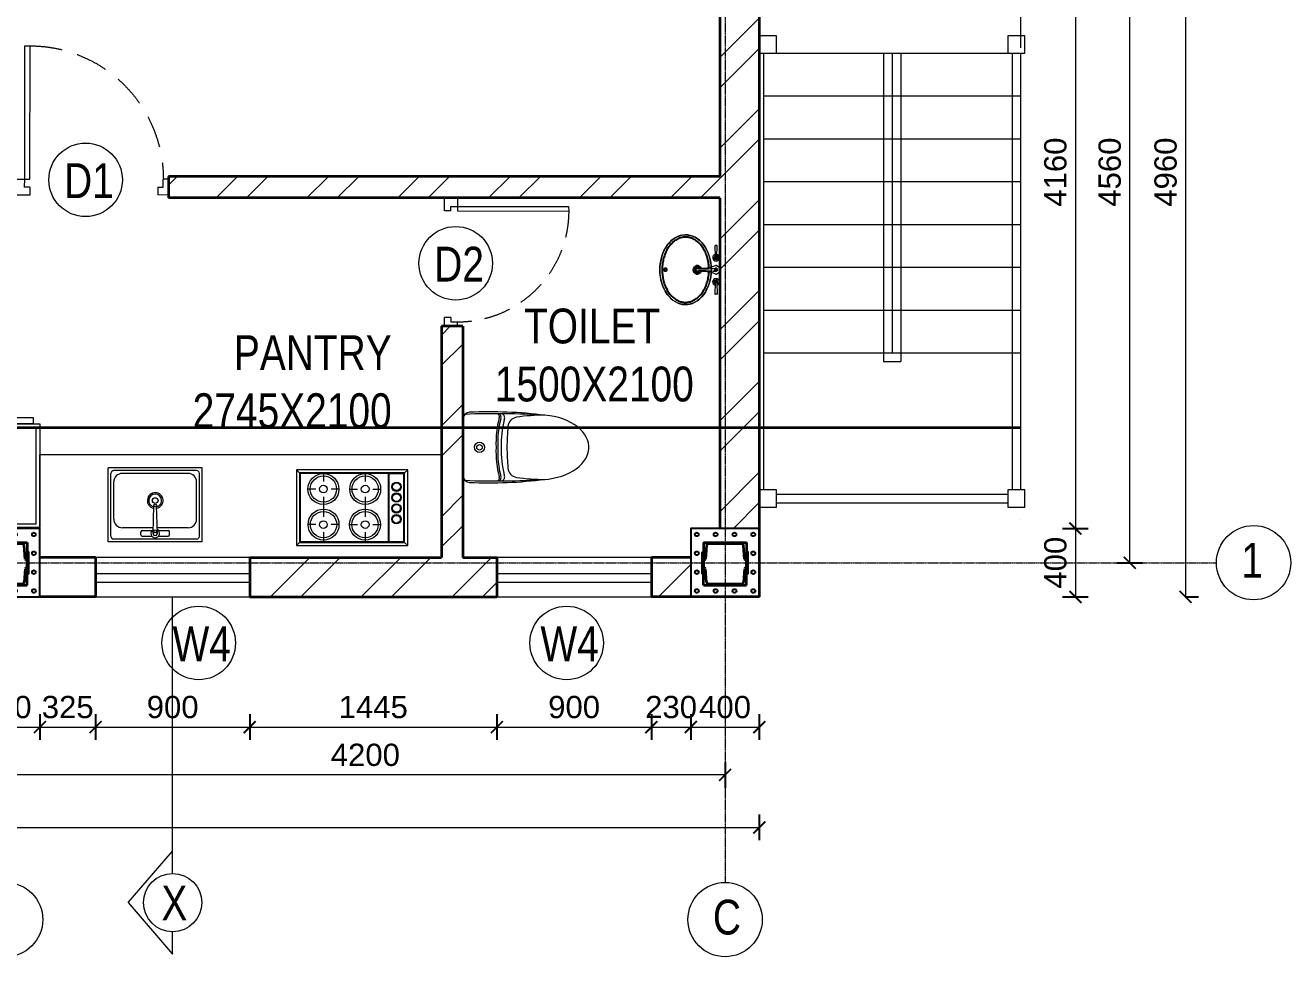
# Model space of a CAD drawing. Header units: millimetres. Extents: x 19543921 to 20171754, y -3528062 to -3222959.
# Drawn here: x 20148110 to 20155498, y -3512485 to -3507047 of the extents above; entities that cross this region are included whole.
import ezdxf

# ---------------------------------------------------------------- set-up
doc = ezdxf.new("R2010")
doc.units = ezdxf.units.MM
doc.header["$MEASUREMENT"] = 0
doc.header["$PDMODE"] = 35
for name, pattern in [('CENTER', [2, 1.25, -0.25, 0.25, -0.25]), ('CONTINUA', [0]), ('DASHED', [0.75, 0.5, -0.25])]:
    doc.linetypes.add(name, pattern=pattern)
doc.layers.get('Defpoints').update_dxf_attribs({"color": 169})
for name, color, linetype, lineweight in [('center', 4, 'Continuous', 9), ('Dimension', 4, 'Continuous', 9), ('Door-Window', 112, 'Continuous', 15), ('Fittings', 9, 'Continuous', 0), ('FURNITURE', 34, 'Continuous', 5), ('FURNITURES', 32, 'Continuous', 13), ('HACTH', 9, 'Continuous', 9), ('hatch LOW', 8, 'Continuous', 5), ('Staircase', 6, 'Continuous', 13), ('text', 142, 'Continuous', 9), ('wall', 1, 'Continuous', 35), ('Windows', 4, 'Continuous', 13)]:
    doc.layers.add(name, color=color, linetype=linetype, lineweight=lineweight)
doc.layers.add('Mobiliario', color=50, linetype='CONTINUA')
doc.styles.add('DIM', font='arial.ttf', dxfattribs={"width": 0.8, "height": 45})
doc.styles.add('ordinary', font='arial.ttf')
doc.dimstyles.new('outer dimension', dxfattribs={"dimtxt": 130, "dimasz": 70, "dimexe": 75, "dimexo": 150, "dimgap": 50, "dimtad": 1, "dimdec": 0, "dimrnd": 5, "dimzin": 12, "dimdsep": 46, "dimtxsty": 'ordinary', "dimblk": 'ARCHTICK', "dimcen": 0.09, "dimclrd": 256, "dimclre": 256, "dimclrt": 256, "dimadec": 0, "dimazin": 3, "dimtfac": 1, "dimtdec": 0, "dimtix": 1, "dimtmove": 1, "dimatfit": 2, "dimldrblk": 'ARCHTICK', "dimfxl": 75, "dimfxlon": 1, "dimtolj": 1, "dimtzin": 12, "dimlwd": -1, "dimarcsym": 0})
pattern_1 = [(45, (361061, -142536.9), (-265.165043, 265.165043), []), (45, (361237.76, -142536.9), (-265.165043, 265.165043), [])]

# ---------------------------------------------------------------- blocks, each defined once
blk = doc.blocks.new('tht')
at = {"layer": 'Fittings'}
for p in [(672498.79, -367827.02), (672511.67, -367827.02)]:
    blk.add_line(p, (672505.23, -367827.02), dxfattribs=at)
for radius in [1.17, 0.634]:
    blk.add_circle((672505.23, -367823.24), radius, dxfattribs=at)
for centre, radius, start, end in [((672598.59, -367820.91), 101.47, 172.8664, 182.5999), ((672667.29, -367819.26), 169.75, 176.3006, 182.4712), ((672541.19, -367808.57), 43.29, 179.6519, 188.297), ((672469.27, -367808.57), 43.29, 351.703, 0.3481), ((672411.87, -367820.91), 101.47, 357.4001, 7.1336), ((672343.17, -367819.26), 169.75, 357.5288, 3.6994), ((672500.68, -367814.39), 2.36, 190.4701, 264.6079), ((672505.55, -367762.72), 54.26, 264.6079, 269.6591), ((672504.91, -367762.72), 54.26, 270.3409, 275.3921), ((672509.78, -367814.39), 2.36, 275.3921, 349.5299), ((672498.28, -367819.07), 0.741, 72.3593, 185.9315), ((672498.21, -367819.43), 0.718, 73.3813, 156.4724), ((672498.46, -367818.44), 0.947, 62.2033, 161.9404), ((672504.3, -367795.78), 23.7, 255.6185, 272.2533), ((672504.3, -367795.78), 23.31, 255.6185, 272.2533), ((672504.3, -367796.55), 21.73, 255.6185, 272.4575), ((672506.16, -367796.55), 21.73, 267.5425, 284.3815), ((672506.16, -367795.78), 23.7, 267.7467, 284.3815), ((672506.16, -367795.78), 23.31, 267.7467, 284.3815), ((672512, -367818.44), 0.947, 18.0596, 117.7967), ((672512.18, -367819.07), 0.741, 354.0685, 107.6407), ((672512.25, -367819.43), 0.718, 23.5276, 106.6187), ((672498.79, -367825.44), 1.57, 182.5999, 270), ((672511.67, -367825.44), 1.57, 270, 357.4001)]:
    blk.add_arc(centre, radius, start, end, dxfattribs=at)
blk.add_ellipse((672505.23, -367809.67), major_axis=(0, -11.39), ratio=0.648116, start_param=1.570796, end_param=4.592942, dxfattribs=at)
blk = doc.blocks.new('A$C604E024C')
at = {"layer": 'Fittings', "color": 9, "linetype": 'ByBlock'}
for p, q in [((-107, 6), (-198, 9)), ((-101, 4), (-101, -4)), ((-101, 4), (-101, 1)), ((-101, 4), (-101, 4)), ((-101, 1), (-97, 1)), ((-101, 0), (-101, -4)), ((-101, 0), (-97, 0)), ((-97, 4), (-97, 1)), ((-97, 4), (-96, 4)), ((-96, 4), (-96, -4)), ((-6, 4), (-6, -4)), ((-6, 4), (-5, 4)), ((-5, 4), (-5, -4)), ((0, 13), (0, -13)), ((1, 4), (1, -4)), ((1, 4), (3, 4)), ((2, 4), (2, 1)), ((2, 4), (3, 4)), ((2, 1), (3, 1)), ((100, 2), (101, 2)), ((107, 6), (198, 9)), ((199, 8), (199, -8)), ((-107, -6), (-198, -9)), ((-101, -4), (-101, -4)), ((-101, -4), (-101, -4)), ((-97, 0), (-97, -4)), ((-97, -4), (-96, -4)), ((-96, -4), (-96, -4)), ((-6, -4), (-1, -4)), ((-5, -4), (-1, -4)), ((-1, -4), (-1, -4)), ((1, -4), (3, -4)), ((2, 0), (2, -4)), ((2, 0), (3, 0)), ((2, -4), (3, -4)), ((100, -2), (101, -2)), ((107, -6), (198, -9))]:
    blk.add_line(p, q, dxfattribs=at)
for points in [[(35, -3), (35, -3, 0.267949), (35, 2), (20, 29, 0.267949), (15, 31), (-15, 31, 0.267949), (-20, 29), (-35, 2, 0.267949), (-35, -3)], [(0, 13), (-5, 13, 0.267949), (-9, 10), (-13, 2, 0.267949), (-13, -3), (-9, -10, 0.267949), (-5, -13), (0, -13)], [(0, 13), (5, 13, -0.267949), (9, 10), (13, 2, -0.267949), (13, -3), (9, -10, -0.267949), (5, -13), (0, -13)], [(-15, -149, 0.267949), (-15, -154), (-9, -163, 0.267949), (-5, -166), (0, -166)], [(15, -149, -0.267949), (15, -154), (9, -163, -0.267949), (5, -166), (0, -166)]]:
    blk.add_lwpolyline(points, format="xyb", dxfattribs=at)
for centre, radius, start, end in [((-148, 0), 51.6, 171.6285, 188.3715), ((-198, 8), 1, 88.5767, 180), ((-99, 0), 27.8, 193.9353, 166.0647), ((-99, 0), 16.1, 203.4772, 156.5228), ((-99, 0), 13.6, 207.8254, 152.1746), ((-99, 0), 10.7, 215.7665, 144.2335), ((3, 2), 1.6, 270, 90.0142), ((3, 2), 2.2, 301.4048, 90), ((3, -2), 2.5, 270, 62.7097), ((99, 0), 27.8, 13.9353, 346.0647), ((99, 0), 16.1, 23.4772, 336.5228), ((99, 0), 13.6, 27.8254, 332.1746), ((99, 0), 10.7, 35.7665, 324.2335), ((198, 8), 1, 0, 91.4233), ((-198, -8), 1, 180, 271.4233), ((-325, -117), 312, 354.1333, 21.5654), ((-1093, -110), 1085, 357.1828, 5.6778), ((3, -2), 1.9, 270, 90), ((1084, -109), 1075, 174.3028, 182.8736), ((325, -117), 312, 158.4157, 185.9255), ((198, -8), 1, 268.5767, 0)]:
    blk.add_arc(centre, radius, start, end, dxfattribs=at)
blk.add_ellipse((99, 0), major_axis=(0, 4.4), ratio=0.647537, start_param=-0.996154, end_param=4.137747, dxfattribs=at)
blk.add_open_spline([(100, 2), (100, 3), (100, 3), (100, 3), (99, 4), (99, 4), (99, 4), (99, 4), (98, 4), (98, 4), (98, 3), (97, 3), (97, 3), (97, 2), (97, 2), (96, 1), (96, 0), (96, 0), (96, -2), (97, -2), (97, -3), (97, -3), (98, -4), (98, -4), (99, -4), (99, -4), (99, -4), (100, -3), (100, -3), (100, -3), (100, -2)], degree=3, knots=[5.296065, 5.296065, 5.296065, 5.296065, 5.668493, 5.668493, 6.044953, 6.044953, 6.283185, 6.283185, 6.283185, 6.618814, 6.618814, 6.954443, 6.954443, 7.290072, 7.290072, 7.6257, 7.6257, 8.094621, 8.094621, 8.563542, 8.563542, 8.940002, 8.940002, 9.316461, 9.316461, 9.692921, 9.692921, 10.069381, 10.069381, 10.411893, 10.411893, 10.411893, 10.411893], dxfattribs=at)
blk = doc.blocks.new('basin')
at = {"layer": 'HACTH', "lineweight": -3}
for radius, start, end in [(1.14, 113.503, 66.2712), (0.79, 126.715, 52.8739)]:
    blk.add_arc((134195.31, -39122.53), radius, start, end, dxfattribs=at)
at = {"layer": 'HACTH'}
blk.add_ellipse((134195.31, -39125.83), major_axis=(-9.97, 0), ratio=0.736887, start_param=4.757716, end_param=10.948885, dxfattribs=at)
at = {"layer": 'HACTH', "linetype": 'ByBlock'}
blk.add_ellipse((134195.31, -39125.83), major_axis=(9.97, 0), ratio=0.736887, dxfattribs=at)
at = {"layer": 'HACTH', "lineweight": -3}
blk.add_ellipse((134195.31, -39131.57), major_axis=(0.448, 0), ratio=0.674502, dxfattribs=at)
blk.add_open_spline([(134194.69, -39119.15), (134194.32, -39119.17), (134193.96, -39119.2), (134193.09, -39119.32), (134192.57, -39119.42), (134191.58, -39119.69), (134191.1, -39119.85), (134190.19, -39120.23), (134189.76, -39120.45), (134188.95, -39120.93), (134188.57, -39121.2), (134187.89, -39121.77), (134187.59, -39122.07), (134187.06, -39122.71), (134186.83, -39123.04), (134186.45, -39123.73), (134186.3, -39124.08), (134186.09, -39124.79), (134186.03, -39125.15), (134185.99, -39125.61), (134185.99, -39125.72), (134185.99, -39125.83), (134185.99, -39126.08), (134186.01, -39126.34), (134186.11, -39126.94), (134186.2, -39127.29), (134186.47, -39127.97), (134186.64, -39128.31), (134187.06, -39128.96), (134187.31, -39129.28), (134187.88, -39129.88), (134188.2, -39130.16), (134188.9, -39130.7), (134189.28, -39130.94), (134190.1, -39131.39), (134190.53, -39131.59), (134191.45, -39131.93), (134191.92, -39132.08), (134192.9, -39132.31), (134193.4, -39132.4), (134194.43, -39132.51), (134194.94, -39132.53), (134195.97, -39132.52), (134196.49, -39132.48), (134197.5, -39132.35), (134198, -39132.25), (134198.97, -39132), (134199.44, -39131.84), (134200.34, -39131.48), (134200.76, -39131.27), (134201.56, -39130.8), (134201.93, -39130.55), (134202.61, -39130), (134202.91, -39129.71), (134203.45, -39129.1), (134203.69, -39128.78), (134204.08, -39128.12), (134204.24, -39127.78), (134204.48, -39127.09), (134204.56, -39126.74), (134204.64, -39126.04), (134204.64, -39125.69), (134204.57, -39124.98), (134204.49, -39124.62), (134204.25, -39123.91), (134204.09, -39123.56), (134203.69, -39122.89), (134203.45, -39122.56), (134202.89, -39121.93), (134202.58, -39121.63), (134201.88, -39121.07), (134201.49, -39120.81), (134200.67, -39120.35), (134200.22, -39120.13), (134199.3, -39119.77), (134198.81, -39119.62), (134197.81, -39119.37), (134197.29, -39119.28), (134196.49, -39119.19), (134196.22, -39119.16), (134195.94, -39119.15)], degree=3, knots=[4.778413, 4.778413, 4.778413, 4.778413, 4.89303, 4.89303, 5.060537, 5.060537, 5.228045, 5.228045, 5.395552, 5.395552, 5.56306, 5.56306, 5.730567, 5.730567, 5.898075, 5.898075, 6.065582, 6.065582, 6.233089, 6.233089, 6.283185, 6.283185, 6.283185, 6.401225, 6.401225, 6.564378, 6.564378, 6.727532, 6.727532, 6.890685, 6.890685, 7.053839, 7.053839, 7.216992, 7.216992, 7.380146, 7.380146, 7.543299, 7.543299, 7.706452, 7.706452, 7.869606, 7.869606, 8.032759, 8.032759, 8.195913, 8.195913, 8.359066, 8.359066, 8.52222, 8.52222, 8.685373, 8.685373, 8.848527, 8.848527, 9.01168, 9.01168, 9.174834, 9.174834, 9.337987, 9.337987, 9.501141, 9.501141, 9.668648, 9.668648, 9.836155, 9.836155, 10.003663, 10.003663, 10.17117, 10.17117, 10.338678, 10.338678, 10.506185, 10.506185, 10.673693, 10.673693, 10.8412, 10.8412, 10.929386, 10.929386, 10.929386, 10.929386], dxfattribs=at)
at = {"layer": 'HACTH'}
blk.add_open_spline([(134195.86, -39131.57), (134195.86, -39131.55), (134195.86, -39131.52), (134195.84, -39131.46), (134195.83, -39131.44), (134195.79, -39131.36), (134195.75, -39131.32), (134195.66, -39131.25), (134195.6, -39131.23), (134195.46, -39131.18), (134195.36, -39131.16), (134195.17, -39131.17), (134195.07, -39131.2), (134194.94, -39131.27), (134194.9, -39131.3), (134194.83, -39131.37), (134194.8, -39131.4), (134194.77, -39131.48), (134194.76, -39131.52), (134194.75, -39131.6), (134194.76, -39131.65), (134194.79, -39131.73), (134194.81, -39131.76), (134194.87, -39131.83), (134194.9, -39131.86), (134194.98, -39131.9), (134195.02, -39131.92), (134195.15, -39131.97), (134195.25, -39131.99), (134195.44, -39131.98), (134195.54, -39131.95), (134195.67, -39131.89), (134195.72, -39131.85), (134195.79, -39131.78), (134195.81, -39131.75), (134195.85, -39131.67), (134195.86, -39131.63), (134195.86, -39131.58), (134195.86, -39131.58), (134195.86, -39131.57)], degree=3, knots=[0, 0, 0, 0, 0.188397, 0.188397, 0.376794, 0.376794, 0.73698, 0.73698, 1.097166, 1.097166, 1.657793, 1.657793, 2.21842, 2.21842, 2.564182, 2.564182, 2.840364, 2.840364, 3.116547, 3.116547, 3.39273, 3.39273, 3.668913, 3.668913, 3.945096, 3.945096, 4.221279, 4.221279, 4.783807, 4.783807, 5.346334, 5.346334, 5.697184, 5.697184, 5.974645, 5.974645, 6.252106, 6.252106, 6.283185, 6.283185, 6.283185, 6.283185], dxfattribs=at)
at = {"layer": 'HACTH', "xscale": 0.03499430959345774, "yscale": 0.03499430959345774, "zscale": 0.03499430959345774, "rotation": 359.9929103328581}
blk.add_blockref('A$C604E024C', (134195.31, -39117.12), dxfattribs=at)
blk = doc.blocks.new('ESTUFA')
at = {"layer": 'FURNITURE'}
for p, q in [((678.364, 239.2337), (678.344, 239.2537)), ((678.364, 239.2337), (678.364, 238.5537)), ((678.814, 239.2337), (678.364, 239.2337)), ((678.369, 239.2287), (678.369, 238.6587)), ((678.809, 239.2287), (678.369, 239.2287)), ((678.809, 238.6587), (678.809, 239.2287)), ((678.814, 239.2337), (678.834, 239.2537)), ((678.814, 238.5537), (678.814, 239.2337)), ((678.479, 239.1287), (678.479, 239.1781)), ((678.7085, 239.1287), (678.7085, 239.1787)), ((678.429, 239.0787), (678.369, 239.0787)), ((678.479, 238.9781), (678.479, 239.0287)), ((678.6585, 239.0787), (678.529, 239.0787)), ((678.7085, 238.9787), (678.7085, 239.0287)), ((678.809, 239.0787), (678.7585, 239.0787)), ((678.479, 238.9094), (678.479, 238.8587)), ((678.7085, 238.9087), (678.7085, 238.8587)), ((678.429, 238.8087), (678.369, 238.8087)), ((678.6585, 238.8087), (678.529, 238.8087)), ((678.809, 238.8087), (678.7585, 238.8087)), ((678.479, 238.7587), (678.479, 238.7094)), ((678.7085, 238.7587), (678.7085, 238.7087)), ((678.369, 238.6587), (678.809, 238.6587)), ((678.369, 238.6537), (678.369, 238.5587)), ((678.369, 238.6537), (678.809, 238.6537)), ((678.809, 238.6537), (678.809, 238.5587)), ((678.364, 238.5537), (678.344, 238.5337)), ((678.364, 238.5537), (678.814, 238.5537)), ((678.369, 238.5587), (678.809, 238.5587)), ((678.814, 238.5537), (678.834, 238.5337))]:
    blk.add_line(p, q, dxfattribs=at)
blk.add_lwpolyline([(678.344, 238.5337), (678.834, 238.5337), (678.834, 239.2537), (678.344, 239.2537)], close=True, dxfattribs=at)
for centre, radius in [((678.479, 239.0781), 0.1), ((678.479, 239.0781), 0.085), ((678.7085, 239.0787), 0.1), ((678.7085, 239.0787), 0.085), ((678.479, 239.0787), 0.025), ((678.7085, 239.0787), 0.025), ((678.479, 238.8094), 0.1), ((678.479, 238.8094), 0.085), ((678.7085, 238.8087), 0.1), ((678.7085, 238.8087), 0.085), ((678.479, 238.8087), 0.025), ((678.7085, 238.8087), 0.025), ((678.5136, 238.6065), 0.03), ((678.5136, 238.6065), 0.025), ((678.5836, 238.6065), 0.03), ((678.5836, 238.6065), 0.025), ((678.6536, 238.6062), 0.03), ((678.6536, 238.6062), 0.025), ((678.7236, 238.6062), 0.03), ((678.7236, 238.6062), 0.025)]:
    blk.add_circle(centre, radius, dxfattribs=at)
blk = doc.blocks.new('3-0')
at = {"layer": 'Door-Window', "ltscale": 3}
for p, q in [((11063.05, 10097.68), (11065.97, 10099.9)), ((11065.97, 10099.9), (11066.71, 10098.92)), ((11063.05, 10097.68), (11064.53, 10095.73)), ((11065.99, 10096.84), (11064.53, 10095.73)), ((11065.25, 10097.81), (11066.71, 10098.92)), ((11065.99, 10096.84), (11065.25, 10097.81)), ((11085.5, 10074.13), (11110.32, 10092.96)), ((11086.24, 10073.15), (11111.05, 10091.97)), ((11111.05, 10091.97), (11110.32, 10092.96)), ((11084.04, 10073.02), (11082.57, 10071.91)), ((11084.04, 10073.02), (11084.78, 10072.04)), ((11084.78, 10072.04), (11086.24, 10073.15)), ((11086.24, 10073.15), (11085.5, 10074.13)), ((11087.72, 10071.2), (11086.24, 10073.15)), ((11082.57, 10071.91), (11084.79, 10068.98)), ((11084.79, 10068.98), (11087.72, 10071.2))]:
    blk.add_line(p, q, dxfattribs=at)
at = {"layer": 'Door-Window', "color": 9, "linetype": 'DASHED', "lineweight": 18, "ltscale": 15}
blk.add_arc((11085.5, 10074.13), 31.16, 37.1906, 127.1465, dxfattribs=at)
blk = doc.blocks.new('c-section')
at = {"layer": 'wall'}
for p, q in [((75, 318.1), (325, 318.1)), ((75, 318.1), (75, 218.1)), ((91.8, 300.1), (85.6, 220.9)), ((296.3, 310.9), (103.7, 310.9)), ((314.4, 220.9), (308.2, 300.1)), ((325, 318.1), (325, 218.1)), ((82.4, 218.1), (75, 218.1)), ((75, 68.1), (75, 168.1)), ((82.4, 168.1), (75, 168.1)), ((91.8, 86), (85.6, 165.2)), ((314.4, 165.2), (308.2, 86)), ((325, 218.1), (317.6, 218.1)), ((325, 168.1), (317.6, 168.1)), ((325, 68.1), (325, 168.1)), ((296.3, 75.3), (103.7, 75.3)), ((75, 68.1), (325, 68.1))]:
    blk.add_line(p, q, dxfattribs=at)
at = {"layer": 'wall', "color": 2, "lineweight": -3}
blk.add_lwpolyline([(0, 0), (400, 0), (400, 400), (0, 400)], close=True, dxfattribs=at)
at = {"layer": 'wall', "linetype": 'Continuous', "ltscale": 1000}
for points in [[(68.7, 264.2), (75, 264.2), (75, 135.8), (68.7, 135.8)], [(325, 264.2), (331.3, 264.2), (331.3, 135.8), (325, 135.8)]]:
    blk.add_lwpolyline(points, close=True, dxfattribs=at)
at = {"layer": 'wall', "color": 2, "lineweight": -3}
for centre in [(35, 365), (145, 365), (255, 365), (365, 365), (35, 255), (365, 255), (35, 145), (365, 145), (35, 35), (145, 35), (255, 35), (365, 35)]:
    blk.add_circle(centre, 11, dxfattribs=at)
at = {"layer": 'wall'}
for centre, radius, start, end in [((103.7, 298.9), 12, 90, 174), ((296.3, 298.9), 12, 6, 90), ((82.4, 221.3), 3.2, 270, 354), ((82.4, 164.9), 3.2, 6, 90), ((317.6, 221.3), 3.2, 186, 270), ((317.6, 164.9), 3.2, 90, 174), ((103.7, 87.3), 12, 186, 270), ((296.3, 87.3), 12, 270, 354)]:
    blk.add_arc(centre, radius, start, end, dxfattribs=at)
blk = doc.blocks.new('_ArchTick')
at = {"color": 0, "linetype": 'ByBlock', "const_width": 0.15}
blk.add_lwpolyline([(-0.5, -0.5), (0.5, 0.5)], dxfattribs=at)
blk = doc.blocks.new('*D291')
at = {"layer": 'Defpoints', "color": 0, "linetype": 'Continuous', "ltscale": 1000, "transparency": 16777216}
for p in [(20152395.5, -3505824.1), (20152395.5, -3509984.5), (20154240.7, -3509984.5)]:
    blk.add_point(p, dxfattribs=at)
at = {"layer": 'Dimension', "linetype": 'Continuous', "lineweight": -2, "ltscale": 1000, "transparency": 16777216}
for p, q in [((20154165.7, -3505824.1), (20154315.7, -3505824.1)), ((20154165.7, -3509984.5), (20154315.7, -3509984.5))]:
    blk.add_line(p, q, dxfattribs=at)
at = {"layer": 'Dimension', "ltscale": 1000, "transparency": 16777216}
blk.add_line((20154240.7, -3505824.1), (20154240.7, -3509984.5), dxfattribs=at)
at = {"layer": 'Dimension', "linetype": 'Continuous', "ltscale": 1000, "transparency": 16777216, "xscale": 70, "yscale": 70, "zscale": 70}
for p, rotation in [((20154240.7, -3505824.1), 90), ((20154240.7, -3509984.5), 270)]:
    blk.add_blockref('_ArchTick', p, dxfattribs=dict(at, rotation=rotation))
at = {"layer": 'Dimension', "linetype": 'Continuous', "ltscale": 1000, "transparency": 16777216, "insert": (20154124.3, -3507904.3), "char_height": 130, "attachment_point": 5, "rotation": 90, "style": 'ordinary'}
blk.add_mtext('\\A1;4160', dxfattribs=at)
blk = doc.blocks.new('*D292')
at = {"layer": 'Defpoints', "color": 0, "linetype": 'Continuous', "ltscale": 1000, "transparency": 16777216}
for p in [(20152395.5, -3509984.5), (20152395.5, -3510384.5), (20154240.7, -3510384.5)]:
    blk.add_point(p, dxfattribs=at)
at = {"layer": 'Dimension', "linetype": 'Continuous', "lineweight": -2, "ltscale": 1000, "transparency": 16777216}
for p, q in [((20154165.7, -3509984.5), (20154315.7, -3509984.5)), ((20154165.7, -3510384.5), (20154315.7, -3510384.5))]:
    blk.add_line(p, q, dxfattribs=at)
at = {"layer": 'Dimension', "ltscale": 1000, "transparency": 16777216}
blk.add_line((20154240.7, -3509984.5), (20154240.7, -3510384.5), dxfattribs=at)
at = {"layer": 'Dimension', "linetype": 'Continuous', "ltscale": 1000, "transparency": 16777216, "xscale": 70, "yscale": 70, "zscale": 70}
for p, rotation in [((20154240.7, -3509984.5), 90), ((20154240.7, -3510384.5), 270)]:
    blk.add_blockref('_ArchTick', p, dxfattribs=dict(at, rotation=rotation))
at = {"layer": 'Dimension', "linetype": 'Continuous', "ltscale": 1000, "transparency": 16777216, "insert": (20154124.4, -3510184.5), "char_height": 130, "attachment_point": 5, "rotation": 90, "style": 'ordinary'}
blk.add_mtext('\\A1;400', dxfattribs=at)
blk = doc.blocks.new('*D293')
at = {"layer": 'Defpoints', "color": 0, "linetype": 'Continuous', "ltscale": 1000, "transparency": 16777216}
for p in [(20152395.5, -3505624.1), (20154558, -3505624.1), (20152395.5, -3510184.5)]:
    blk.add_point(p, dxfattribs=at)
at = {"layer": 'Dimension', "linetype": 'Continuous', "lineweight": -2, "ltscale": 1000, "transparency": 16777216}
for p, q in [((20154483, -3505624.1), (20154633, -3505624.1)), ((20154483, -3510184.5), (20154633, -3510184.5))]:
    blk.add_line(p, q, dxfattribs=at)
at = {"layer": 'Dimension', "ltscale": 1000, "transparency": 16777216}
blk.add_line((20154558, -3510184.5), (20154558, -3505624.1), dxfattribs=at)
at = {"layer": 'Dimension', "linetype": 'Continuous', "ltscale": 1000, "transparency": 16777216, "xscale": 70, "yscale": 70, "zscale": 70}
for p, rotation in [((20154558, -3505624.1), 90), ((20154558, -3510184.5), 270)]:
    blk.add_blockref('_ArchTick', p, dxfattribs=dict(at, rotation=rotation))
at = {"layer": 'Dimension', "linetype": 'Continuous', "ltscale": 1000, "transparency": 16777216, "insert": (20154441.6, -3507904.3), "char_height": 130, "attachment_point": 5, "rotation": 90, "style": 'ordinary'}
blk.add_mtext('\\A1;4560', dxfattribs=at)
blk = doc.blocks.new('*D296')
at = {"layer": 'Defpoints', "color": 0, "linetype": 'Continuous', "ltscale": 1000, "transparency": 16777216}
for p in [(20147795.4, -3510384.5), (20148195.4, -3510384.5), (20148195.4, -3511144.3)]:
    blk.add_point(p, dxfattribs=at)
at = {"layer": 'Dimension', "linetype": 'Continuous', "lineweight": -2, "ltscale": 1000, "transparency": 16777216}
for p, q in [((20147795.4, -3511069.3), (20147795.4, -3511219.3)), ((20148195.4, -3511069.3), (20148195.4, -3511219.3))]:
    blk.add_line(p, q, dxfattribs=at)
at = {"layer": 'Dimension', "ltscale": 1000, "transparency": 16777216}
blk.add_line((20147795.4, -3511144.3), (20148195.4, -3511144.3), dxfattribs=at)
at = {"layer": 'Dimension', "linetype": 'Continuous', "ltscale": 1000, "transparency": 16777216, "xscale": 70, "yscale": 70, "zscale": 70, "rotation": 180}
blk.add_blockref('_ArchTick', (20147795.4, -3511144.3), dxfattribs=at)
at = {"layer": 'Dimension', "linetype": 'Continuous', "ltscale": 1000, "transparency": 16777216, "xscale": 70, "yscale": 70, "zscale": 70}
blk.add_blockref('_ArchTick', (20148195.4, -3511144.3), dxfattribs=at)
at = {"layer": 'Dimension', "linetype": 'Continuous', "ltscale": 1000, "transparency": 16777216, "insert": (20147995.4, -3511027.9), "char_height": 130, "attachment_point": 5, "style": 'ordinary'}
blk.add_mtext('\\A1;400', dxfattribs=at)
blk = doc.blocks.new('*D297')
at = {"layer": 'Defpoints', "color": 0, "linetype": 'Continuous', "ltscale": 1000, "transparency": 16777216}
for p in [(20148195.4, -3510384.5), (20148520.4, -3510384.5), (20148520.4, -3511144.3)]:
    blk.add_point(p, dxfattribs=at)
at = {"layer": 'Dimension', "linetype": 'Continuous', "lineweight": -2, "ltscale": 1000, "transparency": 16777216}
for p, q in [((20148195.4, -3511069.3), (20148195.4, -3511219.3)), ((20148520.4, -3511069.3), (20148520.4, -3511219.3))]:
    blk.add_line(p, q, dxfattribs=at)
at = {"layer": 'Dimension', "ltscale": 1000, "transparency": 16777216}
blk.add_line((20148195.4, -3511144.3), (20148520.4, -3511144.3), dxfattribs=at)
at = {"layer": 'Dimension', "linetype": 'Continuous', "ltscale": 1000, "transparency": 16777216, "insert": (20148357.9, -3511027.9), "char_height": 130, "attachment_point": 5, "style": 'ordinary'}
blk.add_mtext('\\A1;325', dxfattribs=at)
blk = doc.blocks.new('*D298')
at = {"layer": 'Defpoints', "color": 0, "linetype": 'Continuous', "ltscale": 1000, "transparency": 16777216}
for p in [(20148520.4, -3510384.5), (20149420.4, -3510384.5), (20149420.4, -3511144.3)]:
    blk.add_point(p, dxfattribs=at)
at = {"layer": 'Dimension', "linetype": 'Continuous', "lineweight": -2, "ltscale": 1000, "transparency": 16777216}
for p, q in [((20148520.4, -3511069.3), (20148520.4, -3511219.3)), ((20149420.4, -3511069.3), (20149420.4, -3511219.3))]:
    blk.add_line(p, q, dxfattribs=at)
at = {"layer": 'Dimension', "ltscale": 1000, "transparency": 16777216}
blk.add_line((20148520.4, -3511144.3), (20149420.4, -3511144.3), dxfattribs=at)
at = {"layer": 'Dimension', "linetype": 'Continuous', "ltscale": 1000, "transparency": 16777216, "xscale": 70, "yscale": 70, "zscale": 70, "rotation": 180}
blk.add_blockref('_ArchTick', (20148520.4, -3511144.3), dxfattribs=at)
at = {"layer": 'Dimension', "linetype": 'Continuous', "ltscale": 1000, "transparency": 16777216, "xscale": 70, "yscale": 70, "zscale": 70}
blk.add_blockref('_ArchTick', (20149420.4, -3511144.3), dxfattribs=at)
at = {"layer": 'Dimension', "linetype": 'Continuous', "ltscale": 1000, "transparency": 16777216, "insert": (20148970.4, -3511027.9), "char_height": 130, "attachment_point": 5, "style": 'ordinary'}
blk.add_mtext('\\A1;900', dxfattribs=at)
blk = doc.blocks.new('*D299')
at = {"layer": 'Defpoints', "color": 0, "linetype": 'Continuous', "ltscale": 1000, "transparency": 16777216}
for p in [(20149420.4, -3510384.5), (20150863.2, -3510384.5), (20150863.2, -3511144.3)]:
    blk.add_point(p, dxfattribs=at)
at = {"layer": 'Dimension', "linetype": 'Continuous', "lineweight": -2, "ltscale": 1000, "transparency": 16777216}
for p, q in [((20149420.4, -3511069.3), (20149420.4, -3511219.3)), ((20150863.2, -3511069.3), (20150863.2, -3511219.3))]:
    blk.add_line(p, q, dxfattribs=at)
at = {"layer": 'Dimension', "ltscale": 1000, "transparency": 16777216}
blk.add_line((20149420.4, -3511144.3), (20150863.2, -3511144.3), dxfattribs=at)
at = {"layer": 'Dimension', "linetype": 'Continuous', "ltscale": 1000, "transparency": 16777216, "xscale": 70, "yscale": 70, "zscale": 70, "rotation": 180}
blk.add_blockref('_ArchTick', (20149420.4, -3511144.3), dxfattribs=at)
at = {"layer": 'Dimension', "linetype": 'Continuous', "ltscale": 1000, "transparency": 16777216, "xscale": 70, "yscale": 70, "zscale": 70}
blk.add_blockref('_ArchTick', (20150863.2, -3511144.3), dxfattribs=at)
at = {"layer": 'Dimension', "linetype": 'Continuous', "ltscale": 1000, "transparency": 16777216, "insert": (20150141.8, -3511027.9), "char_height": 130, "attachment_point": 5, "style": 'ordinary'}
blk.add_mtext('\\A1;1445', dxfattribs=at)
blk = doc.blocks.new('*D261')
at = {"layer": 'Defpoints', "color": 0, "linetype": 'Continuous', "ltscale": 1000, "transparency": 16777216}
for p in [(20150863.2, -3510384.5), (20151765.4, -3510384.5), (20151765.4, -3511144.3)]:
    blk.add_point(p, dxfattribs=at)
at = {"layer": 'Dimension', "linetype": 'Continuous', "lineweight": -2, "ltscale": 1000, "transparency": 16777216}
for p, q in [((20150863.2, -3511069.3), (20150863.2, -3511219.3)), ((20151765.4, -3511069.3), (20151765.4, -3511219.3))]:
    blk.add_line(p, q, dxfattribs=at)
at = {"layer": 'Dimension', "ltscale": 1000, "transparency": 16777216}
blk.add_line((20150863.2, -3511144.3), (20151765.4, -3511144.3), dxfattribs=at)
at = {"layer": 'Dimension', "linetype": 'Continuous', "ltscale": 1000, "transparency": 16777216, "xscale": 70, "yscale": 70, "zscale": 70, "rotation": 180}
blk.add_blockref('_ArchTick', (20150863.2, -3511144.3), dxfattribs=at)
at = {"layer": 'Dimension', "linetype": 'Continuous', "ltscale": 1000, "transparency": 16777216, "xscale": 70, "yscale": 70, "zscale": 70}
blk.add_blockref('_ArchTick', (20151765.4, -3511144.3), dxfattribs=at)
at = {"layer": 'Dimension', "linetype": 'Continuous', "ltscale": 1000, "transparency": 16777216, "insert": (20151314.3, -3511027.9), "char_height": 130, "attachment_point": 5, "style": 'ordinary'}
blk.add_mtext('\\A1;900', dxfattribs=at)
blk = doc.blocks.new('*D262')
at = {"layer": 'Defpoints', "color": 0, "linetype": 'Continuous', "ltscale": 1000, "transparency": 16777216}
for p in [(20151765.4, -3510384.5), (20151995.5, -3510384.5), (20151995.5, -3511144.3)]:
    blk.add_point(p, dxfattribs=at)
at = {"layer": 'Dimension', "linetype": 'Continuous', "lineweight": -2, "ltscale": 1000, "transparency": 16777216}
for p, q in [((20151765.4, -3511069.3), (20151765.4, -3511219.3)), ((20151995.5, -3511069.3), (20151995.5, -3511219.3))]:
    blk.add_line(p, q, dxfattribs=at)
at = {"layer": 'Dimension', "ltscale": 1000, "transparency": 16777216}
blk.add_line((20151765.4, -3511144.3), (20151995.5, -3511144.3), dxfattribs=at)
at = {"layer": 'Dimension', "linetype": 'Continuous', "ltscale": 1000, "transparency": 16777216, "insert": (20151880.4, -3511027.9), "char_height": 130, "attachment_point": 5, "style": 'ordinary'}
blk.add_mtext('\\A1;230', dxfattribs=at)
blk = doc.blocks.new('*D263')
at = {"layer": 'Defpoints', "color": 0, "linetype": 'Continuous', "ltscale": 1000, "transparency": 16777216}
for p in [(20151995.5, -3510384.5), (20152395.5, -3510384.5), (20152395.5, -3511144.3)]:
    blk.add_point(p, dxfattribs=at)
at = {"layer": 'Dimension', "linetype": 'Continuous', "lineweight": -2, "ltscale": 1000, "transparency": 16777216}
for p, q in [((20151995.5, -3511069.3), (20151995.5, -3511219.3)), ((20152395.5, -3511069.3), (20152395.5, -3511219.3))]:
    blk.add_line(p, q, dxfattribs=at)
at = {"layer": 'Dimension', "ltscale": 1000, "transparency": 16777216}
blk.add_line((20151995.5, -3511144.3), (20152395.5, -3511144.3), dxfattribs=at)
at = {"layer": 'Dimension', "linetype": 'Continuous', "ltscale": 1000, "transparency": 16777216, "xscale": 70, "yscale": 70, "zscale": 70, "rotation": 180}
blk.add_blockref('_ArchTick', (20151995.5, -3511144.3), dxfattribs=at)
at = {"layer": 'Dimension', "linetype": 'Continuous', "ltscale": 1000, "transparency": 16777216, "xscale": 70, "yscale": 70, "zscale": 70}
blk.add_blockref('_ArchTick', (20152395.5, -3511144.3), dxfattribs=at)
at = {"layer": 'Dimension', "linetype": 'Continuous', "ltscale": 1000, "transparency": 16777216, "insert": (20152195.5, -3511027.9), "char_height": 130, "attachment_point": 5, "style": 'ordinary'}
blk.add_mtext('\\A1;400', dxfattribs=at)
blk = doc.blocks.new('*D300')
at = {"layer": 'Defpoints', "color": 0, "linetype": 'Continuous', "ltscale": 1000, "transparency": 16777216}
for p in [(20147995.4, -3510384.5), (20152195.5, -3510384.5), (20147995.4, -3511423.4)]:
    blk.add_point(p, dxfattribs=at)
at = {"layer": 'Dimension', "linetype": 'Continuous', "lineweight": -2, "ltscale": 1000, "transparency": 16777216}
for p, q in [((20147995.4, -3511348.4), (20147995.4, -3511498.4)), ((20152195.5, -3511348.4), (20152195.5, -3511498.4))]:
    blk.add_line(p, q, dxfattribs=at)
at = {"layer": 'Dimension', "ltscale": 1000, "transparency": 16777216}
blk.add_line((20152195.5, -3511423.4), (20147995.4, -3511423.4), dxfattribs=at)
at = {"layer": 'Dimension', "linetype": 'Continuous', "ltscale": 1000, "transparency": 16777216, "xscale": 70, "yscale": 70, "zscale": 70, "rotation": 180}
blk.add_blockref('_ArchTick', (20147995.4, -3511423.4), dxfattribs=at)
at = {"layer": 'Dimension', "linetype": 'Continuous', "ltscale": 1000, "transparency": 16777216, "xscale": 70, "yscale": 70, "zscale": 70}
blk.add_blockref('_ArchTick', (20152195.5, -3511423.4), dxfattribs=at)
at = {"layer": 'Dimension', "linetype": 'Continuous', "ltscale": 1000, "transparency": 16777216, "insert": (20150095.4, -3511307), "char_height": 130, "attachment_point": 5, "style": 'ordinary'}
blk.add_mtext('\\A1;4200', dxfattribs=at)
blk = doc.blocks.new('*D264')
at = {"layer": 'Defpoints', "color": 0, "linetype": 'Continuous', "ltscale": 1000, "transparency": 16777216}
for p in [(20143025.5, -3510384.5), (20152395.5, -3510384.5), (20152395.5, -3511729.8)]:
    blk.add_point(p, dxfattribs=at)
at = {"layer": 'Dimension', "linetype": 'Continuous', "lineweight": -2, "ltscale": 1000, "transparency": 16777216}
for p, q in [((20143025.5, -3511654.8), (20143025.5, -3511804.8)), ((20152395.5, -3511654.8), (20152395.5, -3511804.8))]:
    blk.add_line(p, q, dxfattribs=at)
at = {"layer": 'Dimension', "ltscale": 1000, "transparency": 16777216}
blk.add_line((20143025.5, -3511729.8), (20152395.5, -3511729.8), dxfattribs=at)
at = {"layer": 'Dimension', "linetype": 'Continuous', "ltscale": 1000, "transparency": 16777216, "xscale": 70, "yscale": 70, "zscale": 70, "rotation": 180}
blk.add_blockref('_ArchTick', (20143025.5, -3511729.8), dxfattribs=at)
at = {"layer": 'Dimension', "linetype": 'Continuous', "ltscale": 1000, "transparency": 16777216, "xscale": 70, "yscale": 70, "zscale": 70}
blk.add_blockref('_ArchTick', (20152395.5, -3511729.8), dxfattribs=at)
at = {"layer": 'Dimension', "linetype": 'Continuous', "ltscale": 1000, "transparency": 16777216, "insert": (20147710.5, -3511613.3), "char_height": 130, "attachment_point": 5, "style": 'ordinary'}
blk.add_mtext('\\A1;9370', dxfattribs=at)
blk = doc.blocks.new('A$C46405F3B')
for p, q in [((0, 565.1), (560, 565.1)), ((0, 0), (0, 565.1)), ((560, 565.1), (560, 0)), ((560, 0), (0, 0))]:
    blk.add_line(p, q)
for points in [[(33.6, 600), (522.6, 600), (522.6, 565.1), (33.6, 565.1)], [(540, 545.1), (20, 545.1), (20, 20), (540, 20)]]:
    blk.add_lwpolyline(points, close=True)
blk = doc.blocks.new('LAVAPLATOS')
at = {"layer": 'FURNITURE'}
for p, q in [((674.5951, 237.8736), (674.5951, 237.3236)), ((675.0284, 237.8736), (674.5951, 237.8736)), ((674.6117, 237.8402), (674.6117, 237.3569)), ((674.9951, 237.8569), (674.6284, 237.8569)), ((674.8951, 237.8402), (674.6784, 237.8402)), ((675.0117, 237.8402), (675.0117, 237.3569)), ((675.0284, 237.8736), (675.0284, 237.3236)), ((674.6284, 237.7902), (674.6284, 237.4069)), ((674.9451, 237.7902), (674.9451, 237.6102)), ((674.9617, 237.6172), (674.9617, 237.6736)), ((674.9867, 237.6819), (674.9701, 237.6819)), ((674.9951, 237.6172), (674.9951, 237.6736)), ((674.9784, 237.6111), (674.8159, 237.6069)), ((674.9784, 237.5861), (674.8159, 237.5902)), ((674.9451, 237.5869), (674.9451, 237.4069)), ((674.9617, 237.5236), (674.9617, 237.5799)), ((674.9867, 237.5152), (674.9701, 237.5152)), ((674.9951, 237.5236), (674.9951, 237.5799)), ((675.0284, 237.3236), (674.5951, 237.3236)), ((674.9951, 237.3402), (674.6284, 237.3402)), ((674.8951, 237.3569), (674.6784, 237.3569))]:
    blk.add_line(p, q, dxfattribs=at)
for centre, radius in [((674.7867, 237.5986), 0.0167), ((674.8159, 237.5986), 0.00833), ((674.9659, 237.5986), 0.00833)]:
    blk.add_circle(centre, radius, dxfattribs=at)
for centre, radius, start, end in [((674.6284, 237.8402), 0.0167, 90, 180), ((674.6784, 237.7902), 0.05, 90, 180), ((674.8951, 237.7902), 0.05, 0, 90), ((674.9951, 237.8402), 0.0167, 0, 90), ((674.9701, 237.6736), 0.00833, 90, 180), ((674.9867, 237.6736), 0.00833, 0, 90), ((674.7867, 237.5986), 0.0458, 10.99213, 349.00815), ((674.7867, 237.5986), 0.0375, 13.13536, 346.86499), ((674.9784, 237.5986), 0.025, 208.52029, 151.47963), ((674.9784, 237.5986), 0.0125, 218.94244, 141.05756), ((674.9701, 237.5236), 0.00833, 180, 270), ((674.9867, 237.5236), 0.00833, 270, 0), ((674.6784, 237.4069), 0.05, 180, 270), ((674.8951, 237.4069), 0.05, 270, 0), ((674.6284, 237.3569), 0.0167, 180, 270), ((674.9951, 237.3569), 0.0167, 270, 0)]:
    blk.add_arc(centre, radius, start, end, dxfattribs=at)
blk = doc.blocks.new('*D251')
at = {"layer": 'Defpoints', "color": 0, "linetype": 'Continuous', "ltscale": 1000, "transparency": 16777216}
for p in [(20152395.5, -3505424.1), (20152395.5, -3510384.5), (20154884.1, -3510384.5)]:
    blk.add_point(p, dxfattribs=at)
at = {"layer": 'Dimension', "lineweight": -2, "ltscale": 1000, "transparency": 16777216}
for p, q in [((20154882.6, -3505424.1), (20154959.1, -3505424.1)), ((20154882.6, -3510384.5), (20154959.1, -3510384.5))]:
    blk.add_line(p, q, dxfattribs=at)
at = {"layer": 'Dimension', "ltscale": 1000, "transparency": 16777216}
blk.add_line((20154884.1, -3505424.1), (20154884.1, -3510384.5), dxfattribs=at)
at = {"layer": 'Dimension', "linetype": 'Continuous', "ltscale": 1000, "transparency": 16777216, "xscale": 70, "yscale": 70, "zscale": 70}
for p, rotation in [((20154884.1, -3505424.1), 90), ((20154884.1, -3510384.5), 270)]:
    blk.add_blockref('_ArchTick', p, dxfattribs=dict(at, rotation=rotation))
at = {"layer": 'Dimension', "linetype": 'Continuous', "ltscale": 1000, "transparency": 16777216, "insert": (20154767.8, -3507904.3), "char_height": 130, "attachment_point": 5, "rotation": 90, "style": 'ordinary'}
blk.add_mtext('\\A1;4960', dxfattribs=at)

msp = doc.modelspace()

# ---------------------------------------------------------------- hatches: boundary and pattern name
at = {"layer": 'hatch LOW', "linetype": 'Continuous', "ltscale": 1000}
h = msp.add_hatch(dxfattribs=at)
h.set_pattern_fill('ANSI32', color=0, scale=1000)
h.set_pattern_definition(pattern_1)
h.paths.add_polyline_path([(20152395.5, -3505824.1), (20152165.5, -3505824.1), (20152165.5, -3509984.5), (20152395.5, -3509984.5)])
h = msp.add_hatch(dxfattribs=at)
h.set_pattern_fill('ANSI32', color=0, scale=1000)
h.set_pattern_definition(pattern_1)
h.paths.add_polyline_path([(20152165.5, -3507929.5), (20148945.4, -3507929.5), (20148945.4, -3508055.2), (20152165.5, -3508054.5)])
h = msp.add_hatch(dxfattribs=at)
h.set_pattern_fill('ANSI32', color=0, scale=1000)
h.set_pattern_definition([(45, (481936.37, -330839.3), (-265.165043, 265.165043), []), (45, (482113.15, -330839.3), (-265.165043, 265.165043), [])])
h.paths.add_polyline_path([(20150657.9, -3508804.5), (20150532.9, -3508804.5), (20150540.5, -3508529.5), (20150540.5, -3508529.4), (20150540.5, -3508654.4), (20150540.5, -3508654.5), (20150540.5, -3510154.5), (20149420.4, -3510154.5), (20149420.4, -3510384.5), (20150863.2, -3510384.5), (20150863.2, -3510154.5), (20150665.5, -3510154.5)])
h = msp.add_hatch(dxfattribs=at)
h.set_pattern_fill('ANSI32', color=0, scale=1000)
h.set_pattern_definition([(45, (507535.9, -330839.3), (-265.165043, 265.165043), []), (45, (507712.7, -330839.3), (-265.165043, 265.165043), [])])
h.paths.add_polyline_path([(20151995.5, -3510154.5), (20151765.4, -3510154.5), (20151765.4, -3510384.5), (20151995.5, -3510384.5)])

# ---------------------------------------------------------------- linework, layer by layer
at = {"layer": 'center', "color": 251, "linetype": 'CENTER', "ltscale": 5}
for p, q in [((20152195.5, -3504090.8), (20152195.5, -3512051)), ((20141201.4, -3510184.5), (20155064.2, -3510184.5))]:
    msp.add_line(p, q, dxfattribs=at)
at = {"layer": 'FURNITURES', "linetype": 'Continuous', "ltscale": 1000}
for p in [(20150540.5, -3509554.5), (20148195.4, -3509984.5)]:
    msp.add_line(p, (20148195.4, -3509554.5), dxfattribs=at)
at = {"layer": 'Staircase', "ltscale": 7}
for p, q in [((20153921.2, -3505684.8), (20153921.2, -3507179.5)), ((20152420.5, -3507209.4), (20152420.5, -3509759.5)), ((20152420.5, -3507209.5), (20153171.2, -3507209.5)), ((20153121.2, -3507209.5), (20153121.2, -3509009.5)), ((20153171.2, -3507209.5), (20153171.2, -3508959.5)), ((20153171.2, -3507209.5), (20153171.2, -3508959.5)), ((20153171.2, -3507209.5), (20153921.2, -3507209.5)), ((20153221.2, -3507209.5), (20153221.2, -3509009.5)), ((20153871.2, -3507209.5), (20153871.2, -3509759.5)), ((20153921.2, -3507209.5), (20153921.2, -3509759.5)), ((20152420.5, -3507459.5), (20153171.2, -3507459.5)), ((20153171.2, -3507459.5), (20153921.2, -3507459.5)), ((20152420.5, -3507709.5), (20153171.2, -3507709.5)), ((20153171.2, -3507709.5), (20153921.2, -3507709.5)), ((20152420.5, -3507959.5), (20153171.2, -3507959.5)), ((20153171.2, -3507959.5), (20153921.2, -3507959.5)), ((20152420.5, -3508209.5), (20153171.2, -3508209.5)), ((20153171.2, -3508209.5), (20153921.2, -3508209.5)), ((20152420.5, -3508459.5), (20153171.2, -3508459.5)), ((20153171.2, -3508459.5), (20153921.2, -3508459.5)), ((20152420.5, -3508709.5), (20153171.2, -3508709.5)), ((20153171.2, -3508709.5), (20153921.2, -3508709.5)), ((20152420.5, -3508959.5), (20153171.2, -3508959.5)), ((20152420.5, -3508959.5), (20153171.2, -3508959.5)), ((20153171.2, -3508959.5), (20153921.2, -3508959.5)), ((20153121.2, -3509009.5), (20153221.2, -3509009.5)), ((20152495.5, -3509784.5), (20153846.2, -3509784.5)), ((20152495.5, -3509834.5), (20153846.2, -3509834.5)), ((20153921.2, -3509859.5), (20153921.2, -3509859.5)), ((20153921.2, -3509929.5), (20153921.2, -3509929.5))]:
    msp.add_line(p, q, dxfattribs=at)
for points in [[(20152395.5, -3507209.5), (20152495.5, -3507209.5), (20152495.5, -3507109.5), (20152395.5, -3507109.5)], [(20153846.2, -3507209.5), (20153946.2, -3507209.5), (20153946.2, -3507109.5), (20153846.2, -3507109.5)], [(20152395.5, -3509859.5), (20152495.5, -3509859.5), (20152495.5, -3509759.5), (20152395.5, -3509759.5)], [(20153846.2, -3509859.5), (20153946.2, -3509859.5), (20153946.2, -3509759.5), (20153846.2, -3509759.5)]]:
    msp.add_lwpolyline(points, close=True, dxfattribs=at)
at = {"layer": 'text'}
for p, q in [((20148970.4, -3511998.5), (20148970.4, -3510384.5)), ((20148710, -3512168.9), (20148970.4, -3511867.7)), ((20148710, -3512168.9), (20148970.4, -3512470.1)), ((20148970.4, -3512470.1), (20148970.4, -3512339.3))]:
    msp.add_line(p, q, dxfattribs=at)
at = {"layer": 'text', "ltscale": 7}
for centre in [(20148462.1, -3507949.2), (20150623.1, -3508436.6), (20149122.8, -3510653.1), (20151270.6, -3510653.1)]:
    msp.add_circle(centre, 214.6, dxfattribs=at)
at = {"layer": 'text'}
for centre, radius in [((20155281, -3510184.5), 216.8), ((20148970.4, -3512168.9), 170.4), ((20147995.4, -3512267.8), 216.8), ((20152195.5, -3512267.8), 216.8)]:
    msp.add_circle(centre, radius, dxfattribs=at)
at = {"layer": 'wall', "linetype": 'Continuous', "ltscale": 1000}
for p, q in [((20152165.5, -3505824.1), (20152165.5, -3507929.5)), ((20152165.5, -3507929.5), (20148945.4, -3507929.5)), ((20148945.4, -3507929.5), (20148945.4, -3508054.5)), ((20152165.6, -3508054.5), (20148945.4, -3508054.5)), ((20150665.5, -3508804.5), (20150540.5, -3508804.5)), ((20153921.2, -3509397), (20143025.5, -3509397)), ((20148520.4, -3510154.5), (20148195.4, -3510154.5)), ((20148520.4, -3510154.5), (20148520.4, -3510384.5)), ((20149420.4, -3510154.5), (20149420.4, -3510384.5)), ((20149420.4, -3510154.5), (20149420.4, -3510384.5)), ((20149420.4, -3510154.5), (20150540.5, -3510154.5)), ((20150665.5, -3510154.5), (20150863.2, -3510154.5)), ((20150863.2, -3510154.5), (20150863.2, -3510384.5)), ((20151765.4, -3510154.5), (20151765.4, -3510384.5)), ((20148520.4, -3510384.5), (20148195.4, -3510384.5)), ((20149420.4, -3510384.5), (20150863.2, -3510384.5))]:
    msp.add_line(p, q, dxfattribs=at)
at = {"layer": 'wall', "ltscale": 7}
for p, q in [((20152395.5, -3505824.1), (20152395.5, -3507229.5)), ((20152395.5, -3507229.5), (20152395.5, -3510384.5)), ((20152165.6, -3508054.5), (20152165.5, -3509984.5)), ((20150540.5, -3508804.5), (20150540.5, -3508804.5)), ((20150540.5, -3508804.5), (20150540.5, -3510154.5)), ((20150665.5, -3508804.5), (20150665.5, -3510154.5)), ((20151995.5, -3510154.5), (20151765.4, -3510154.5)), ((20152395.5, -3510384.5), (20151765.4, -3510384.5))]:
    msp.add_line(p, q, dxfattribs=at)
at = {"layer": 'Windows', "linetype": 'Continuous', "ltscale": 1000}
for p, q in [((20149420.4, -3510154.5), (20148520.4, -3510154.5)), ((20151765.4, -3510154.5), (20150863.2, -3510154.5)), ((20148520.4, -3510384.5), (20149420.4, -3510384.5)), ((20150863.2, -3510384.5), (20151765.4, -3510384.5))]:
    msp.add_line(p, q, dxfattribs=at)
at = {"layer": 'Windows', "ltscale": 7}
for p, q in [((20148520.3, -3510246.9), (20149420.4, -3510246.8)), ((20148520.4, -3510297.7), (20149420.4, -3510297.6)), ((20150863.2, -3510246.8), (20151765.3, -3510246.7)), ((20150863.2, -3510297.6), (20151765.4, -3510297.5))]:
    msp.add_line(p, q, dxfattribs=at)

# ---------------------------------------------------------------- block references
at = {"layer": 'Fittings', "color": 4, "lineweight": 15, "xscale": 20.44444443503498, "yscale": 20.44444443503498, "zscale": 20.44444443503498, "rotation": 269.8145409469911}
msp.add_blockref('basin', (20960747.1, -767529.1), dxfattribs=at)
at = {"layer": 'FURNITURE', "linetype": 'ByBlock', "xscale": 1.071428571428569, "yscale": 1.071428571428569, "zscale": 1.071428571428569}
msp.add_blockref('A$C46405F3B', (20147595.4, -3509979.5), dxfattribs=at)
at = {"layer": 'FURNITURE', "linetype": 'ByBlock', "xscale": 25.55555554379373, "yscale": 25.55555554379373, "zscale": 25.55555554379373, "rotation": 270.0159870891423}
msp.add_blockref('tht', (29545893.5, 13679356, 0), dxfattribs=at)
at = {"layer": 'FURNITURE', "xscale": 902.7777776376226, "yscale": 902.7777776376226, "zscale": 902.7777776376226, "rotation": 89.99999999999999}
msp.add_blockref('ESTUFA', (20365685.7, -4122477.6), dxfattribs=at)
at = {"layer": 'Mobiliario', "xscale": 999.9999998447796, "yscale": 999.9999998447796, "zscale": 999.9999998447796, "rotation": 270}
msp.add_blockref('LAVAPLATOS', (19911270, -2835034.9), dxfattribs=at)
at = {"layer": 'wall', "linetype": 'ByBlock'}
for p, xscale, yscale, zscale, rotation in [((20114775.7, -3880858.4), -24.99476955698659, 24.99476955698659, 24.99476955698659, 307.1513136179354), ((19839860.4, -3480327.4), -20.82984874805564, 20.82984874805564, 20.82984874805564, 217.1510915366557)]:
    msp.add_blockref('3-0', p, dxfattribs=dict(at, xscale=xscale, yscale=yscale, zscale=zscale, rotation=rotation))
at = {"layer": 'wall', "linetype": 'Continuous'}
for p in [(20147795.4, -3510384.5), (20151995.5, -3510384.5)]:
    msp.add_blockref('c-section', p, dxfattribs=at)

# ---------------------------------------------------------------- texts
at = {"layer": 'text', "ltscale": 7, "char_height": 203.2, "style": 'DIM'}
for s, width, insert, attachment_point in [('D1', 12.632, (20148336.6, -3507852.4), 1), ('D2', 12.632, (20150497.7, -3508339.8), 1), ('\\pi1009.28069;TOILET\\P\\pi838.6814;1500X2100', 2803.64, (20150012.5, -3508700.9), 1), ('PANTRY\\P2745X2100', 2803.64, (20150249.2, -3508856.7), 3), ('W4', 12.632, (20148969.8, -3510556.3), 1), ('W4', 12.632, (20151117.7, -3510556.3), 1)]:
    msp.add_mtext_dynamic_manual_height_columns(s, width=width, gutter_width=40, heights=[0], dxfattribs=dict(at, insert=insert, attachment_point=attachment_point))
at = {"layer": 'text', "style": 'DIM', "width": 0.8}
for tag, p in [('1', (20155210, -3510271.7)), ('X', (20148904.9, -3512272.6)), ('C', (20152124.5, -3512355))]:
    msp.add_attdef(tag, p, 'A', height=203.2, dxfattribs=at)

# ---------------------------------------------------------------- dimensions: what is measured, and where the dimension line sits
at = {"layer": 'Dimension', "linetype": 'Continuous', "ltscale": 1000}
dim = msp.add_linear_dim(base=(20154884.1, -3510384.5), p1=(20152395.5, -3505424.1), p2=(20152395.5, -3510384.5), angle=90, dimstyle='outer dimension', override={"dimfxl": 1.5, "dimarcsym": 1}, dxfattribs=at)
dim.commit()
dim.dimension.update_dxf_attribs({"geometry": '*D251', "text_midpoint": (20154767.8, -3507904.3)})
for base, p1, p2, picture, middle in [((20154558, -3505624.1), (20152395.5, -3510184.5), (20152395.5, -3505624.1), '*D293', (20154441.6, -3507904.3)), ((20154240.7, -3509984.5), (20152395.5, -3505824.1), (20152395.5, -3509984.5), '*D291', (20154124.3, -3507904.3)), ((20154240.7, -3510384.5), (20152395.5, -3509984.5), (20152395.5, -3510384.5), '*D292', (20154124.4, -3510184.5))]:
    dim = msp.add_linear_dim(base=base, p1=p1, p2=p2, angle=90, dimstyle='outer dimension', dxfattribs=at)
    dim.commit()
    dim.dimension.update_dxf_attribs({"geometry": picture, "text_midpoint": middle})
for base, p1, p2, picture, middle in [((20152395.5, -3511729.8), (20143025.5, -3510384.5), (20152395.5, -3510384.5), '*D264', (20147710.5, -3511613.3)), ((20148195.4, -3511144.3), (20147795.4, -3510384.5), (20148195.4, -3510384.5), '*D296', (20147995.4, -3511027.9)), ((20147995.4, -3511423.4), (20152195.5, -3510384.5), (20147995.4, -3510384.5), '*D300', (20150095.4, -3511307)), ((20148520.4, -3511144.3), (20148195.4, -3510384.5), (20148520.4, -3510384.5), '*D297', (20148357.9, -3511027.9)), ((20149420.4, -3511144.3), (20148520.4, -3510384.5), (20149420.4, -3510384.5), '*D298', (20148970.4, -3511027.9)), ((20150863.2, -3511144.3), (20149420.4, -3510384.5), (20150863.2, -3510384.5), '*D299', (20150141.8, -3511027.9)), ((20151765.4, -3511144.3), (20150863.2, -3510384.5), (20151765.4, -3510384.5), '*D261', (20151314.3, -3511027.9)), ((20151995.5, -3511144.3), (20151765.4, -3510384.5), (20151995.5, -3510384.5), '*D262', (20151880.4, -3511027.9)), ((20152395.5, -3511144.3), (20151995.5, -3510384.5), (20152395.5, -3510384.5), '*D263', (20152195.5, -3511027.9))]:
    dim = msp.add_linear_dim(base=base, p1=p1, p2=p2, dimstyle='outer dimension', dxfattribs=at)
    dim.commit()
    dim.dimension.update_dxf_attribs({"geometry": picture, "text_midpoint": middle})

doc.saveas('drawing.dxf')
